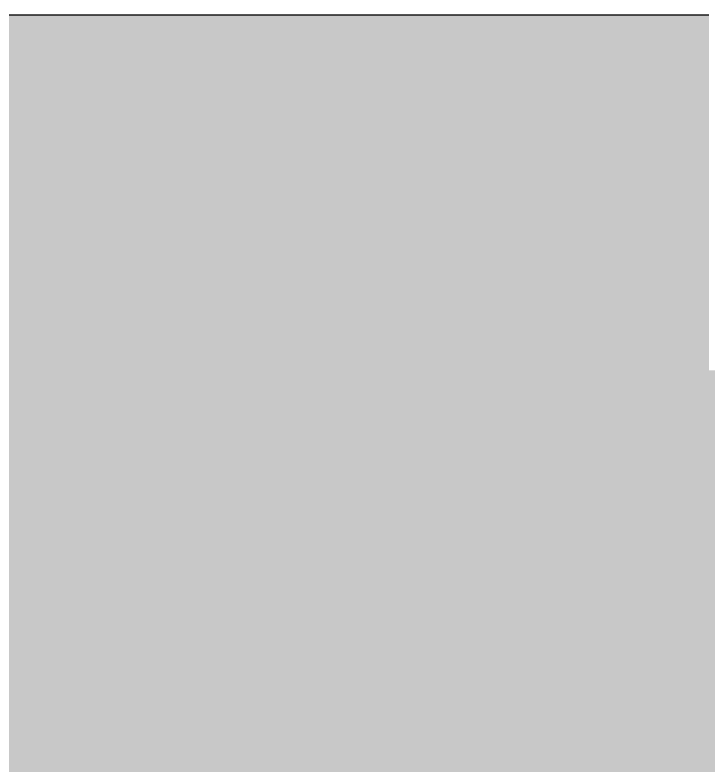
# Model space of a CAD drawing. Header units: inches. Extents: x -10205 to 13964, y -460 to 30702.
# Drawn here: x -3177.663 to -3175.711, y 10011.476 to 10013.589 of the extents above; entities that cross this region are included whole.
import ezdxf

# ---------------------------------------------------------------- set-up
doc = ezdxf.new("R2010")
doc.units = ezdxf.units.IN
doc.header["$MEASUREMENT"] = 0
for name, color, linetype, lineweight in [('A-GENM', 5, 'Continuous', 9), ('A-GENM-10', 5, 'Continuous', 25), ('A-WALL-7', 113, 'Continuous', 5), ('A-WALL-PATT-5', 111, 'Continuous', 9)]:
    doc.layers.add(name, color=color, linetype=linetype, lineweight=lineweight)

# ---------------------------------------------------------------- blocks, each defined once
blk = doc.blocks.new('_THE_ WINDOW _ DOOR - Window - 1st Floor-V143-SITE PLAN - CAD FILE')
at = {"layer": 'A-GENM'}
h = blk.add_hatch(color=256, dxfattribs=at)
h.paths.add_polyline_path([(19.01250000002346, -2.812500000003066), (19.01250000002346, -0.8125000000035206), (17.01249999998708, -0.8125000000035206), (17.01249999998708, -4.812500000003975), (19.01250000002346, -4.812500000003975), (19.01250000002346, -3.312500000003975)], flags=0)
h.paths.add_polyline_path([(-17.01250000001437, -3.81250000000352), (-17.01250000001437, -0.8125000000035206), (-19.01250000001255, -0.8125000000035206), (-19.01250000001255, -4.812500000003975), (-17.01250000001437, -4.812500000003975), (-17.01250000001437, -4.312500000022165)], flags=0)
at = {"layer": 'A-GENM-10'}
blk.add_line((19.01250000000027, -0.81250000000011), (17.01249999999936, -0.81250000000011), dxfattribs=at)

msp = doc.modelspace()

# ---------------------------------------------------------------- hatches: boundary and pattern name
at = {"layer": 'A-WALL-7'}
h = msp.add_hatch(color=256, dxfattribs=at)
h.paths.add_polyline_path([(-3829.223736679688, 10010.8393961105), (-3751.336236679696, 10010.8393961105), (-3751.336236679696, 10011.58939611052), (-3829.973736679688, 10011.58939611052), (-3829.973736679688, 10010.83939611052)], flags=0)
h.paths.add_polyline_path([(-3713.311236679696, 10010.8393961105), (-3712.936236679697, 10010.8393961105), (-3712.936236679697, 10011.58939611052), (-3713.311236679696, 10011.58939611052), (-3713.311236679696, 10011.08939611052)], flags=0)
h.paths.add_polyline_path([(-3674.911236679698, 10010.83939611051), (-3482.536236679695, 10010.8393961105), (-3482.536236679695, 10011.58939611051), (-3674.911236679698, 10011.58939611051), (-3674.911236679698, 10011.08939611052)], flags=0)
h.paths.add_polyline_path([(-3444.511236679696, 10010.8393961105), (-3348.523736679995, 10010.8393961105), (-3348.523736679995, 10011.58939611051), (-3444.511236679696, 10011.58939611051), (-3444.511236679696, 10011.08939611051)], flags=0)
h.paths.add_polyline_path([(-3310.498736679994, 10010.8393961105), (-3252.136236679698, 10010.8393961105), (-3252.136236679698, 10011.58939611051), (-3310.498736679994, 10011.58939611051), (-3310.498736679994, 10011.08939611051)], flags=0)
h.paths.add_polyline_path([(-3213.736236679697, 10010.8393961105), (-3213.736236679697, 10011.58939611051), (-3214.111236679697, 10011.58939611051), (-3214.111236679697, 10010.8393961105)], flags=0)
h.paths.add_polyline_path([(-3175.711236679698, 10010.8393961105), (-3098.536236679697, 10010.8393961105), (-3098.536236679697, 10011.58939611051), (-3175.711236679698, 10011.58939611051), (-3175.711236679698, 10011.08939611051)], flags=0)
h.paths.add_polyline_path([(-3016.398736679709, 10010.8393961105), (-3016.398736679709, 10011.58939611051), (-3060.511236679698, 10011.58939611051), (-3060.511236679698, 10010.8393961105)], flags=0)
h.paths.add_polyline_path([(-2978.37373667971, 10010.8393961105), (-2906.536236679698, 10010.8393961105), (-2906.536236679698, 10011.58939611051), (-2978.373736679463, 10011.58939611051), (-2978.37373667971, 10011.08939611051)], flags=0)
h.paths.add_polyline_path([(-2846.74873667972, 10010.8393961105), (-2791.336236679698, 10010.8393961105), (-2791.336236679698, 10011.58939611051), (-2868.511236679699, 10011.58939611051), (-2868.511236679699, 10010.8393961105), (-2847.37373667972, 10010.8393961105)], flags=0)
h.paths.add_polyline_path([(-2637.923736679715, 10010.8393961105), (-2615.923736679503, 10010.8393961105), (-2615.923736679503, 10011.5893961105), (-2676.511236679717, 10011.5893961105), (-2676.511236679717, 10010.83939611051), (-2656.184117658217, 10010.8393961105)], flags=0)
h.paths.add_polyline_path([(-2714.536236679717, 10010.8393961105), (-2714.536236679717, 10011.5893961105), (-2753.311236679699, 10011.5893961105), (-2753.311236679699, 10010.8393961105)], flags=0)
h.paths.add_polyline_path([(-2214.961236679701, 10010.8393961105), (-2214.961236679701, 10011.5893961105), (-2281.511236679699, 10011.5893961105), (-2281.511236679699, 10010.8393961105), (-2274.915564018148, 10010.8393961105)], flags=0)
h.paths.add_polyline_path([(-2563.49873667932, 10010.8393961105), (-2563.317655648963, 10010.89547714126), (-2562.62373667972, 10011.5893961105), (-2575.923736679501, 10011.5893961105), (-2575.923736679501, 10010.8393961105)], flags=0)
h.paths.add_polyline_path([(-2105.223736679696, 10010.8393961105), (-2104.223736679695, 10010.8393961105), (-2104.223736679695, 10011.5893961105), (-2138.911236679699, 10011.5893961105), (-2138.911236679699, 10010.8393961105), (-2110.723736679696, 10010.8393961105)], flags=0)
h.paths.add_polyline_path([(-2443.67373667891, 10010.8393961105), (-2407.336236679699, 10010.8393961105), (-2407.336236679699, 10011.5893961105), (-2444.423736678913, 10011.5893961105), (-2444.259475218815, 10011.42513465041)], flags=0)
h.paths.add_polyline_path([(-2369.311236679699, 10010.8393961105), (-2319.536236679699, 10010.8393961105), (-2319.536236679699, 10011.5893961105), (-2369.311236679699, 10011.5893961105), (-2369.311236679699, 10011.0893961105)], flags=0)
at = {"layer": 'A-WALL-PATT-5'}
h = msp.add_hatch(dxfattribs=at)
h.set_pattern_fill('FP_4', color=256, style=0, pattern_type=2)
h.set_pattern_definition([(216.87, (12.795, 31.987), (95.96128571417499, 63.97497142697662), [15.994, -143.942]), (206.565, (31.987, 22.391), (-31.98698098913992, -31.98692384710355), [35.76300000000001, -35.76300000000001]), (198.435, (31.987, 6.397), (-63.9747458606528, -31.98712813093555), [20.23099999999999, -80.92199999999998])])
h.paths.add_polyline_path([(-2138.911236679699, 10012.5893961105), (-2110.723736679696, 10012.5893961105), (-2110.723736679696, 10018.0893961105), (-2138.911236679699, 10018.0893961105), (-2138.911236679699, 10012.68939611043)], flags=0)
h.paths.add_polyline_path([(-2369.311236679699, 10012.5893961105), (-2319.536236679699, 10012.5893961105), (-2319.536236679699, 10018.08939611047), (-2369.311236679699, 10018.0893961105), (-2369.311236679699, 10012.68939611044)], flags=0)
h.paths.add_polyline_path([(-2847.37373667972, 10012.58939611051), (-2791.336236679698, 10012.58939611051), (-2791.336236679698, 10018.08939611051), (-2868.511236679699, 10018.08939611051), (-2868.511236679699, 10012.58939611051), (-2850.87373667972, 10012.58939611051)], flags=0)
h.paths.add_polyline_path([(-2628.973736679678, 10012.5893961105), (-2615.923736679503, 10012.5893961105), (-2615.923736679503, 10018.08939611051), (-2676.511236679717, 10018.08939611051), (-2676.511236679717, 10012.5893961105), (-2629.829157157058, 10012.5893961105)], flags=0)
h.paths.add_polyline_path([(-2214.961236679701, 10012.5893961105), (-2214.961236679701, 10018.0893961105), (-2281.511236679699, 10018.08939611047), (-2281.511236679699, 10012.5893961105), (-2274.915564018148, 10012.5893961105)], flags=0)
h.paths.add_polyline_path([(-2945.123736679714, 10012.58939611051), (-2906.536236679698, 10012.58939611051), (-2906.536236679698, 10018.08939611051), (-2936.373736679549, 10018.08939611051), (-2936.373736679549, 10017.71439611116), (-2964.373736679549, 10017.71439611116), (-2964.373736679549, 10018.08939611051), (-2978.37373667971, 10018.08939611051), (-2978.37373667971, 10012.58939611051), (-2964.373736679549, 10012.58939611051)], flags=0)
h.paths.add_polyline_path([(-2714.536236679717, 10012.5893961105), (-2714.536236679717, 10018.0893961105), (-2753.311236679699, 10018.08939611051), (-2753.311236679699, 10012.5893961105)], flags=0)
h.paths.add_polyline_path([(-2482.623244006886, 10012.5893961105), (-2407.336236679699, 10012.5893961105), (-2407.336236679699, 10018.0893961105), (-2575.923736679501, 10018.0893961105), (-2575.923736679501, 10012.5893961105), (-2560.593052162692, 10012.5893961105)], flags=0)
h.paths.add_polyline_path([(-3214.111236679697, 10012.58939611051), (-3213.736236679697, 10012.58939611051), (-3213.736236679697, 10018.08939611051), (-3214.111236679697, 10018.08939611051), (-3214.111236679697, 10013.58939611051)], flags=0)
h.paths.add_polyline_path([(-3098.536236679697, 10012.58939611051), (-3098.536236679697, 10018.08939611051), (-3175.711236679698, 10018.08939611051), (-3175.711236679698, 10012.58939611051), (-3105.746283973102, 10012.58939611051)], flags=0)
h.paths.add_polyline_path([(-3016.398736679709, 10012.58939611051), (-3016.398736679709, 10018.08939611051), (-3060.511236679698, 10018.08939611051), (-3060.511236679698, 10012.58939611051)], flags=0)
h.paths.add_polyline_path([(-3305.423736679715, 10012.58939611051), (-3252.136236679698, 10012.58939611051), (-3252.136236679698, 10018.08939611051), (-3310.498736679994, 10018.08939611051), (-3310.498736679994, 10012.58939611051)], flags=0)
h.paths.add_polyline_path([(-3353.423736679713, 10012.58939611051), (-3348.523736679995, 10012.58939611051), (-3348.523736679995, 10018.08939611051), (-3444.511236679696, 10018.08939611051), (-3444.511236679696, 10012.58939611051), (-3417.307803956209, 10012.58939611051)], flags=0)
h.paths.add_polyline_path([(-3751.52373667971, 10012.58939611052), (-3751.336236679696, 10012.58939611052), (-3751.336236679696, 10018.08939611052), (-3828.223736679689, 10018.08939611052), (-3828.223736679689, 10012.58939611052)], flags=0)
h.paths.add_polyline_path([(-3713.311236679696, 10012.58939611052), (-3712.936236679697, 10012.58939611052), (-3712.936236679697, 10018.08939611052), (-3713.311236679696, 10018.08939611052), (-3713.311236679696, 10013.58939611051)], flags=0)
h.paths.add_polyline_path([(-3674.911236679698, 10012.58939611052), (-3482.536236679695, 10012.58939611051), (-3482.536236679695, 10018.08939611051), (-3607.197133880409, 10018.08939611052), (-3607.197133880409, 10017.64205687884), (-3635.197133880417, 10017.64205687884), (-3635.197133880417, 10018.08939611052), (-3674.911236679698, 10018.08939611052)], flags=0)
h = msp.add_hatch(dxfattribs=at)
h.set_pattern_fill('FP_3', color=256, style=0, pattern_type=2)
h.set_pattern_definition([(0, (0, 0), (0, 9.596), []), (315, (0, 0), (9.596853234263824, 0), [13.571, -13.571]), (45, (0, 0), (9.596853234263824, 0), [13.571, -13.571])])
h.paths.add_polyline_path([(-2138.911236679699, 10011.5893961105), (-2105.223736679696, 10011.5893961105), (-2105.223736679696, 10012.5893961105), (-2138.911236679699, 10012.5893961105)], flags=0)
h.paths.add_polyline_path([(-2274.915564018148, 10011.5893961105), (-2214.961236679701, 10011.5893961105), (-2214.961236679701, 10012.5893961105), (-2281.511236679699, 10012.5893961105), (-2281.511236679699, 10011.5893961105)], flags=0)
h.paths.add_polyline_path([(-3635.197133880423, 10011.58939611051), (-3482.536236679695, 10011.58939611051), (-3482.536236679695, 10012.58939611051), (-3674.911236679698, 10012.58939611052), (-3674.911236679698, 10011.58939611051)], flags=0)
h.paths.add_polyline_path([(-3423.373736679721, 10011.58939611051), (-3348.523736679995, 10011.58939611051), (-3348.523736679995, 10012.58939611051), (-3444.511236679696, 10012.58939611051), (-3444.511236679696, 10011.58939611051), (-3426.873736679721, 10011.58939611051)], flags=0)
h.paths.add_polyline_path([(-2369.311236679699, 10011.5893961105), (-2319.536236679699, 10011.5893961105), (-2319.536236679699, 10012.5893961105), (-2369.311236679699, 10012.5893961105)], flags=0)
h.paths.add_polyline_path([(-2443.548736679314, 10011.5893961105), (-2407.336236679699, 10011.5893961105), (-2407.336236679699, 10012.5893961105), (-2445.423736678913, 10012.5893961105), (-2444.423736678913, 10011.5893961105)], flags=0)
h.paths.add_polyline_path([(-3310.498736679994, 10011.58939611051), (-3252.136236679698, 10011.58939611051), (-3252.136236679698, 10012.58939611051), (-3310.498736679994, 10012.58939611051)], flags=0)
h.paths.add_polyline_path([(-3213.736236679697, 10011.58939611051), (-3213.736236679697, 10012.58939611051), (-3214.111236679697, 10012.58939611051), (-3214.111236679697, 10011.58939611051)], flags=0)
h.paths.add_polyline_path([(-2563.49873667932, 10011.5893961105), (-2562.544375152161, 10011.66875763806), (-2561.623736679719, 10012.5893961105), (-2575.923736679501, 10012.5893961105), (-2575.923736679501, 10011.5893961105)], flags=0)
h.paths.add_polyline_path([(-2637.923736679715, 10011.5893961105), (-2615.923736679503, 10011.5893961105), (-2615.923736679503, 10012.5893961105), (-2676.511236679717, 10012.5893961105), (-2676.511236679717, 10011.5893961105), (-2656.184117658217, 10011.5893961105)], flags=0)
h.paths.add_polyline_path([(-3139.498736679721, 10011.58939611051), (-3098.536236679697, 10011.58939611051), (-3098.536236679697, 10012.58939611051), (-3175.711236679698, 10012.58939611051), (-3175.711236679698, 10011.58939611051)], flags=0)
h.paths.add_polyline_path([(-3016.398736679709, 10011.58939611051), (-3016.398736679709, 10012.58939611051), (-3060.511236679698, 10012.58939611051), (-3060.511236679698, 10011.58939611051)], flags=0)
h.paths.add_polyline_path([(-2978.37373667971, 10011.58939611051), (-2906.536236679698, 10011.58939611051), (-2906.536236679698, 10012.58939611051), (-2978.37373667971, 10012.58939611051)], flags=0)
h.paths.add_polyline_path([(-2794.184763989993, 10011.58939611051), (-2791.336236679698, 10011.58939611051), (-2791.336236679698, 10012.58939611051), (-2868.511236679699, 10012.58939611051), (-2868.511236679699, 10011.58939611051), (-2816.873736679426, 10011.58939611051)], flags=0)
h.paths.add_polyline_path([(-2753.311236679699, 10011.5893961105), (-2714.536236679717, 10011.5893961105), (-2714.536236679717, 10012.5893961105), (-2753.311236679699, 10012.5893961105)], flags=0)
h.paths.add_polyline_path([(-3713.311236679696, 10011.58939611052), (-3712.936236679697, 10011.58939611052), (-3712.936236679697, 10012.58939611052), (-3713.311236679696, 10012.58939611052), (-3713.311236679696, 10012.40599717091)], flags=0)
h.paths.add_polyline_path([(-3829.223736679688, 10011.58939611052), (-3751.336236679696, 10011.58939611052), (-3751.336236679696, 10012.58939611052), (-3829.223736679688, 10012.58939611052)], flags=0)

# ---------------------------------------------------------------- block references
at = {"layer": 'A-GENM'}
msp.add_blockref('_THE_ WINDOW _ DOOR - Window - 1st Floor-V143-SITE PLAN - CAD FILE', (-3194.723736679695, 10014.4018961105), dxfattribs=at)

doc.saveas('drawing.dxf')
